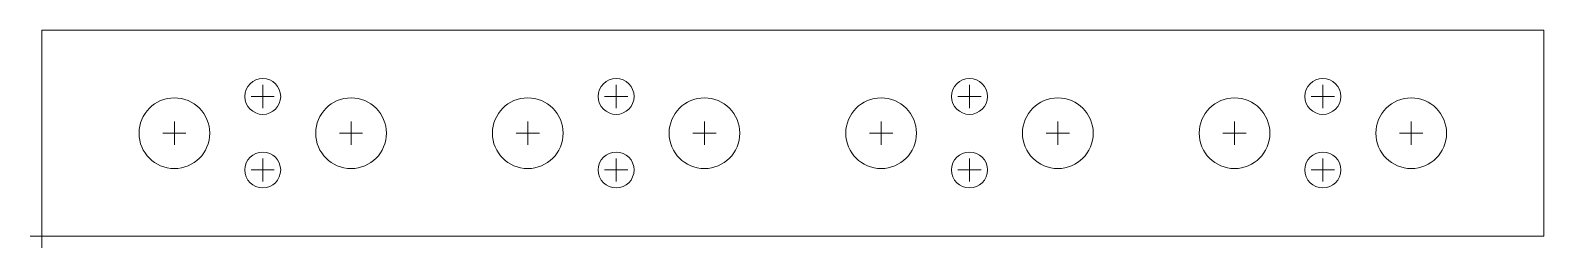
# Model space of a CAD drawing. Header units: millimetres. Extents: x -64 to 67, y -10 to 9.
import ezdxf

# ---------------------------------------------------------------- set-up
doc = ezdxf.new("R2010")
doc.units = ezdxf.units.MM
doc.layers.add('Contour', color=7, linetype='Continuous', lineweight=5, true_color=0xffffff)

msp = doc.modelspace()

# ---------------------------------------------------------------- linework, layer by layer
at = {"layer": 'Contour', "color": 7, "linetype": 'Continuous', "lineweight": 0, "true_color": 0xffffff}
for p, q in [((66.66, 8.89), (-62.88, 8.89)), ((-62.88, 8.89), (-62.88, 8.89)), ((-62.88, 8.89), (-62.88, -8.89)), ((66.66, -8.89), (66.66, 8.89)), ((66.66, 8.89), (66.66, 8.89)), ((-43.83, 2.175002), (-43.83, 4.174998)), ((-13.35, 2.175002), (-13.35, 4.174998)), ((17.13, 2.175002), (17.13, 4.174998)), ((47.61, 2.175002), (47.61, 4.174998)), ((-44.829998, 3.175), (-42.830002, 3.175)), ((-14.349998, 3.175), (-12.350002, 3.175)), ((16.130002, 3.175), (18.129998, 3.175)), ((46.610002, 3.175), (48.609998, 3.175)), ((-52.449998, 0), (-50.450002, 0)), ((-51.45, -0.999998), (-51.45, 0.999998)), ((-37.209998, 0), (-35.210002, 0)), ((-36.21, -0.999998), (-36.21, 0.999998)), ((-21.969998, 0), (-19.970002, 0)), ((-20.97, -0.999998), (-20.97, 0.999998)), ((-6.729998, 0), (-4.730002, 0)), ((-5.73, -0.999998), (-5.73, 0.999998)), ((8.510002, 0), (10.509998, 0)), ((9.51, -0.999998), (9.51, 0.999998)), ((23.750002, 0), (25.749998, 0)), ((24.75, -0.999998), (24.75, 0.999998)), ((38.990002, 0), (40.989998, 0)), ((39.99, -0.999998), (39.99, 0.999998)), ((54.230002, 0), (56.229998, 0)), ((55.23, -0.999998), (55.23, 0.999998)), ((-43.83, -4.174998), (-43.83, -2.175002)), ((-13.35, -4.174998), (-13.35, -2.175002)), ((17.13, -4.174998), (17.13, -2.175002)), ((47.61, -4.174998), (47.61, -2.175002)), ((-44.829998, -3.175), (-42.830002, -3.175)), ((-14.349998, -3.175), (-12.350002, -3.175)), ((16.130002, -3.175), (18.129998, -3.175)), ((46.610002, -3.175), (48.609998, -3.175)), ((-63.879998, -8.89), (-61.880002, -8.89)), ((-62.88, -9.889998), (-62.88, -7.890002)), ((-62.88, -8.89), (-62.88, -8.89)), ((-62.88, -8.89), (66.66, -8.89)), ((66.66, -8.89), (66.66, -8.89))]:
    msp.add_line(p, q, dxfattribs=at)
for centre, radius in [((-43.83, 3.175), 1.549908), ((-13.35, 3.175), 1.549908), ((17.13, 3.175), 1.549908), ((47.61, 3.175), 1.549908), ((-51.45, 0), 3.050032), ((-36.21, 0), 3.050032), ((-20.97, 0), 3.050032), ((-5.73, 0), 3.050032), ((9.51, 0), 3.050032), ((24.75, 0), 3.050032), ((39.99, 0), 3.050032), ((55.23, 0), 3.050032), ((-43.83, -3.175), 1.549908), ((-13.35, -3.175), 1.549908), ((17.13, -3.175), 1.549908), ((47.61, -3.175), 1.549908)]:
    msp.add_circle(centre, radius, dxfattribs=at)

doc.saveas('drawing.dxf')
